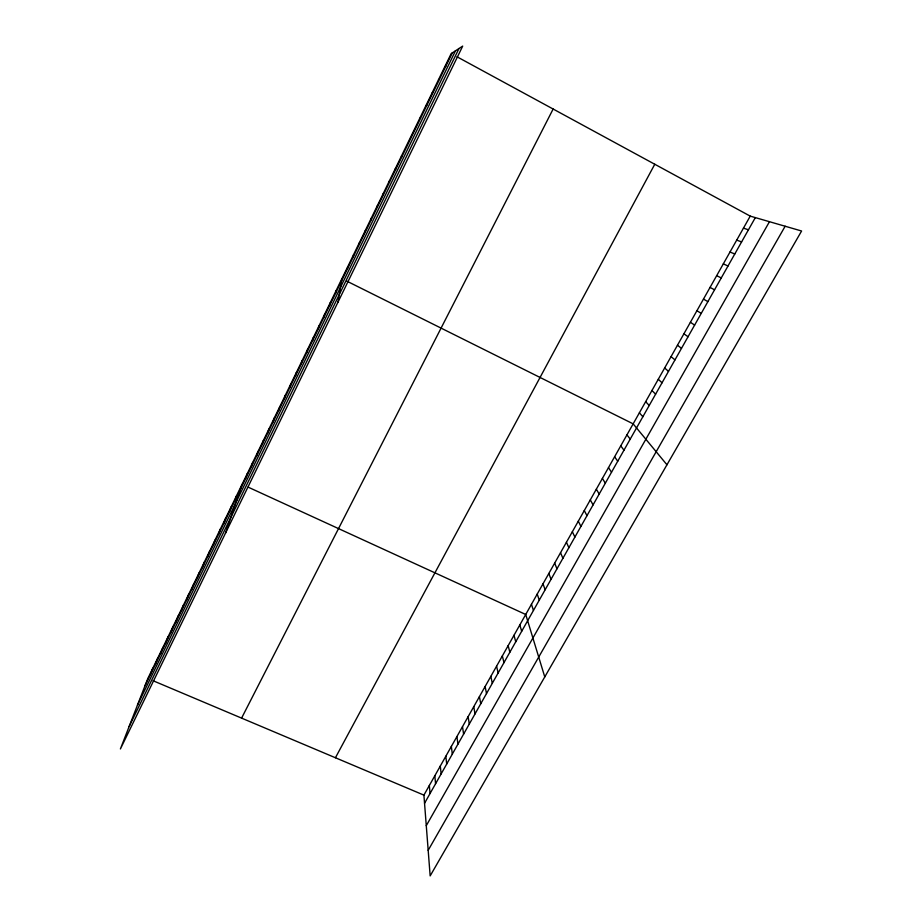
<?xml version="1.0" encoding="UTF-8"?>
<svg xmlns="http://www.w3.org/2000/svg" width="922" height="922" viewBox="0 0 922 922"><rect width="100%" height="100%" fill="white"/><g stroke="black" fill="none" stroke-linecap="round" stroke-linejoin="round"><path stroke-width="1.38" d="M365.262 232.137L365.331 230.442M359.28 244.445L359.43 242.59M353.333 256.696L353.564 254.679M347.41 268.89L347.721 266.712M338.005 302.128L341.912 278.686M335.666 293.081L336.127 290.603M329.834 305.09L330.376 302.451M324.037 317.03L324.648 314.241M318.263 328.912L318.954 325.973M312.523 340.737L313.284 337.659M306.807 352.504L307.648 349.277M301.125 364.213L302.036 360.836M295.466 375.865L296.446 372.338M289.842 387.447L290.891 383.794M284.241 398.984L285.359 395.181M278.663 410.463L279.862 406.521M273.119 421.884L274.387 417.804M267.599 433.248L268.936 429.03M262.113 444.554L263.508 440.209M256.65 455.814L258.114 451.319M251.21 467.005L252.743 462.395M245.794 478.149L247.396 473.401M225.452 533.239L242.071 484.361M234.891 500.611L236.62 495.598M229.394 511.929L231.192 506.789M223.931 523.189L225.786 517.91M218.491 534.391L220.416 528.986M213.074 545.536L215.068 540.004M207.692 556.623L209.743 550.976M202.333 567.664L204.442 561.878M196.997 578.647L199.175 572.746M191.695 589.573L193.92 583.545M186.417 600.452L188.699 594.31M181.161 611.274L183.513 605.005M175.929 622.05L178.338 615.666M170.72 632.769L173.186 626.269M165.545 643.429L168.069 636.814M160.393 654.044L162.975 647.313M150.148 675.123L152.845 668.173M155.253 664.612L157.893 657.766M145.077 685.588L452.31 52.877M137.482 705.076L455.468 50.814M129.115 726.571L458.983 48.52M241.587 718.123L553.142 109.026M335.424 757.757L654.77 164.254M423.913 795.121L750.231 216.128L801.598 231.007L430.159 875.9L423.913 795.121L153.098 680.747M424.546 803.269L755.337 217.604M426.275 825.674L769.467 221.695M428.177 850.314L785.141 226.247M444.83 66.672L445.879 66.119M438.526 79.661L439.483 79.292M432.245 92.592L433.11 92.396M426.01 105.442L426.782 105.431M419.798 118.235L420.49 118.408M743.443 228.149L748.445 229.785M736.701 240.123L741.599 241.91M729.994 252.029L734.788 253.976M723.309 263.888L728.011 265.985M248.11 487.127L525.724 614.478L544.764 676.921M716.671 275.678L721.258 277.925M346.879 281.164L633.149 423.855L666.952 464.78M710.055 287.41L714.55 289.808M456.92 56.738L750.231 216.128M413.621 130.959L414.22 131.304M703.474 299.085L707.866 301.632M696.917 310.702L701.227 313.399M690.405 322.274L694.612 325.109M683.917 333.776L688.031 336.761M677.463 345.231L681.485 348.355M671.043 356.63L674.962 359.891M664.647 367.97L668.485 371.382M658.285 379.253L662.031 382.803M651.958 390.49L655.611 394.167M645.665 401.658L649.215 405.484M639.395 412.791L642.853 416.744M626.937 434.873L630.233 439.103M620.76 445.845L623.964 450.19M614.605 456.759L617.728 461.242M608.485 467.627L611.517 472.225M602.389 478.437L605.339 483.163M401.37 156.21L401.785 156.901M596.327 489.19L599.196 494.054M590.299 499.908L593.077 504.887M584.283 510.569L586.98 515.663M578.301 521.172L580.918 526.404M572.355 531.74L574.89 537.077M566.431 542.251L568.886 547.714M560.53 552.704L562.904 558.294M554.664 563.123L556.957 568.828M395.284 168.738L395.619 169.613M548.821 573.496L551.033 579.304M543 583.81L545.144 589.734M537.215 594.079L539.278 600.13M531.452 604.302L533.446 610.456M519.835 624.92L521.668 631.305M513.98 635.304L515.744 641.804M508.16 645.642L509.843 652.246M389.234 181.208L389.487 182.245M502.352 655.934L503.965 662.653M496.578 666.18L498.122 673.002M490.838 676.379L492.302 683.306M485.122 686.521L486.505 693.563M479.428 696.629L480.742 703.774M473.758 706.678L475.003 713.928M468.122 716.694L469.286 724.035M462.498 726.651L463.605 734.108M383.206 193.608L383.379 194.807M456.909 736.563L457.946 744.123M451.354 746.44L452.31 754.092M445.81 756.259L446.709 764.015M440.301 766.044L441.131 773.904M434.815 775.782L435.576 783.735M429.352 785.475L430.044 793.519M377.225 205.952L377.317 207.323M371.266 218.226L371.266 219.759M147.82 678.523L120.402 748.952L462.694 46.1L451.169 53.614L147.82 678.523"/></g></svg>
